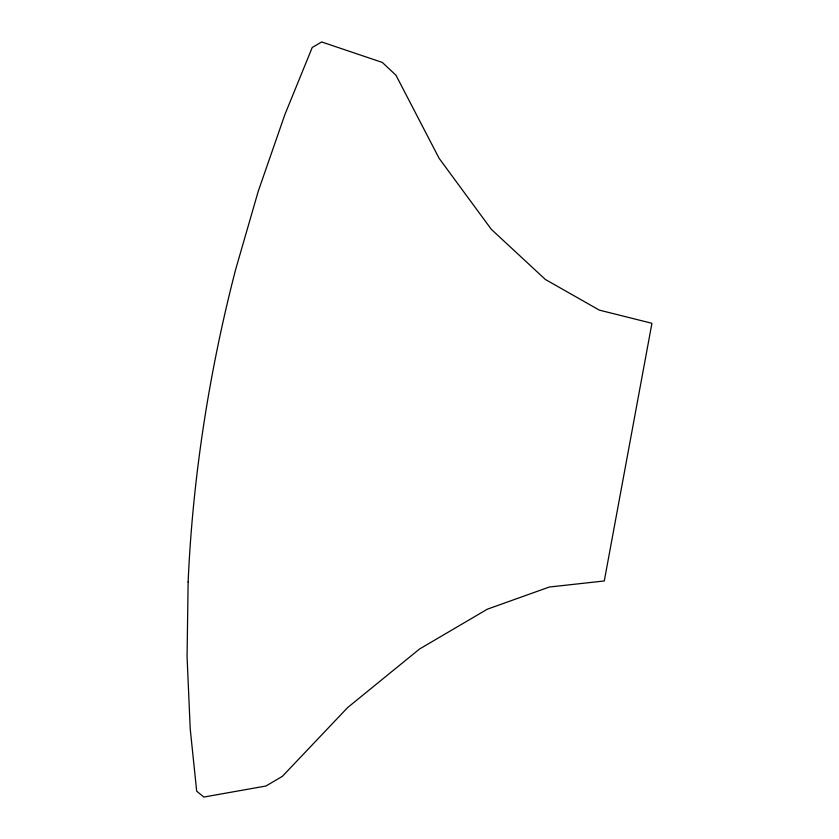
<?xml version="1.0" encoding="UTF-8"?>
<svg xmlns="http://www.w3.org/2000/svg" width="839" height="839" viewBox="0 0 839 839"><rect width="100%" height="100%" fill="white"/><g stroke="black" fill="none" stroke-linecap="round" stroke-linejoin="round"><path stroke-width="1.26" d="M188.135 581.836L187.066 656.633L190.222 728.913L196.683 791.156L203.835 797.05L265.942 786.017L282.386 776.327L347.703 707.518L419.469 649.061L487.312 609.208L549.314 587.027L604.279 580.966L651.934 323.298L599.35 310.136L545.381 279.481L491.36 229.383L439.08 158.267L395.998 75.269L382.343 62.443L321.652 41.95L312.234 47.487L284.903 114.534L258.244 191.282L235.665 269.413A833.054 442.583 -76.6 0 0 188.135 581.836"/></g></svg>
